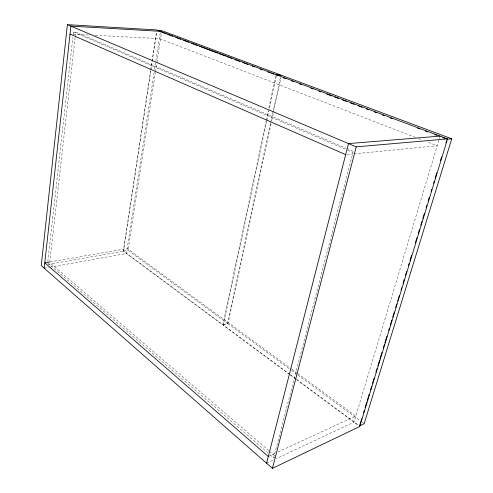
<?xml version="1.0" encoding="UTF-8"?>
<svg xmlns="http://www.w3.org/2000/svg" width="493" height="493" viewBox="0 0 493 493"><rect width="100%" height="100%" fill="white"/><g stroke="black" fill="none" stroke-linecap="round" stroke-linejoin="round"><path stroke-width="0.37" stroke-dasharray="2.46 1.85" d="M47.833 261.419L72.89 37.345M73.229 34.282L73.488 31.99L75.749 32.107L346.191 148.338M75.146 37.45L49.731 262.584L268.919 450.725M75.232 36.685L75.749 32.107M289.644 374.538L123.305 251.214L150.575 71.01M150.685 70.252L151.955 61.89M152.066 61.126L156.441 32.236M270.54 123.225L227.526 323.359L222.861 324.677L123.521 251.066L150.827 70.709M150.944 69.944L156.706 31.897M154.161 72.422L126.424 253.525L49.479 267.268M154.629 69.377L160.459 31.33M227.526 323.359L128.032 250.278L155.369 72.453M155.486 71.695L156.774 63.338M156.891 62.574L161.445 32.939M222.861 324.677L266.171 120.884M266.331 120.132L268.247 111.11M268.882 108.103L275.753 75.768M289.878 374.329L223.323 325.016L266.713 121.118M266.873 120.366L276.32 75.977M270.706 122.474L280.406 77.327M223.323 325.016L227.988 323.698L271.082 123.46M271.735 120.446L273.356 112.922M273.516 112.17L280.967 77.543M270.182 454.786L273.677 457.8L352.963 152.51L346.616 149.773M440.12 136.111L353.937 422.211L276.283 458.663M266.577 463.223L273.51 459.969M273.677 457.8L275.371 457.011M268.303 456.487L275.248 453.277M278.027 451.995L355.792 416.061L298.019 373.731M44.197 268.21L48.727 267.403M123.521 251.066L128.032 250.278M48.018 264.433L123.305 251.214M50.083 261.925L127.188 248.546L291.184 368.721M347.195 154.488L353.302 153.902M354.06 153.828L437.205 145.799L426.433 141.645M73.075 34.227L89.104 35.034M95.217 35.336L159.35 38.553L415.661 137.485M418.532 138.595L422.125 139.981M346.899 148.639L353.956 151.678M73.488 31.99L345.907 149.465M291.807 369.177L297.396 373.275M227.988 323.698L291.116 370.064M291.739 370.52L297.31 374.612M297.926 375.068L359.822 420.529M362.293 422.347L364.154 423.709M290.494 374.785L296.04 378.895M296.657 379.351L358.898 425.471M290.26 375L295.825 379.123M296.441 379.585L358.577 425.65M269.505 451.224L274.767 455.742M47.661 262.948L267.853 452.777"/><path stroke-width="0.74" d="M67.399 24.65L41.246 265.622L272.426 468.35L359.736 426.513L447.564 138.897L156.786 29.95L67.399 24.65L356.217 146.859L447.564 138.897M44.197 268.21L70.893 26.129L160.459 31.33M266.577 463.223L348.502 143.592L440.12 136.111M272.426 468.35L356.217 146.859M359.736 425.194L361.757 418.575M363.551 412.696L364.222 410.49M365.122 407.551L366.693 402.405M367.143 400.932L369.158 394.314M370.508 389.901L371.63 386.229M372.523 383.289L374.095 378.143M375.888 372.258L377.016 368.585M377.909 365.646L379.481 360.494M379.93 359.027L381.946 352.409M383.295 347.996L384.417 344.324M384.867 342.851L386.882 336.238M388.681 330.353L389.353 328.147M390.246 325.207L391.818 320.062M392.718 317.122L394.289 311.977M395.632 307.564L396.754 303.885M397.654 300.946L399.225 295.8M401.019 289.921L401.69 287.715M403.034 283.302L404.155 279.63M405.505 275.217L406.626 271.538M408.42 265.659L409.091 263.453M409.991 260.514L411.563 255.368M415.377 242.87L416.942 237.725M418.292 233.312L419.414 229.633M420.757 225.221L421.879 221.548M422.778 218.609L424.35 213.463M426.143 207.578L426.815 205.371M428.164 200.965L429.286 197.286M431.079 191.407L431.751 189.201M433.544 183.316L434.222 181.116M435.116 178.17L436.687 173.025M440.502 160.527L441.623 156.854M445.888 142.884L446.559 140.678M277.189 75.232L281.454 75.281L451.754 138.792L364.154 423.709L359.514 425.927M49.325 262.054L44.789 262.843L268.303 456.487M447.009 139.205L451.754 138.792M275.914 75.016L280.893 75.072L161.796 30.658L157.631 30.412M159.818 31.453L166.307 33.888M167.749 34.43L172.803 36.322M175.687 37.406L180.734 39.298M183.618 40.383L188.665 42.275M191.549 43.359L197.317 45.522M199.48 46.336L217.505 53.096M218.947 53.638L225.443 56.073M226.885 56.615L231.932 58.513M234.816 59.591L239.863 61.483M242.747 62.568L247.794 64.46M252.12 66.087L254.283 66.9M260.051 69.063L262.214 69.87M267.982 72.04L270.146 72.847M271.588 73.389L273.751 74.203M283.672 77.925L285.835 78.732M291.591 80.895L293.748 81.702M299.504 83.865L301.661 84.673M311.015 88.185L313.172 88.993M318.934 91.156L321.091 91.963M326.847 94.12L331.881 96.012M334.759 97.09L338.358 98.44M342.678 100.061L346.271 101.41M350.591 103.031L354.19 104.38M358.503 106.001L362.102 107.351M366.422 108.971L368.579 109.779M374.335 111.942L376.492 112.749M382.248 114.912L384.411 115.719M390.166 117.882L392.323 118.69M417.509 128.137L419.666 128.95M425.422 131.107L427.579 131.921M434.777 134.62L436.934 135.427M442.689 137.59L444.846 138.397M70.018 34.079L345.673 154.636"/></g></svg>
